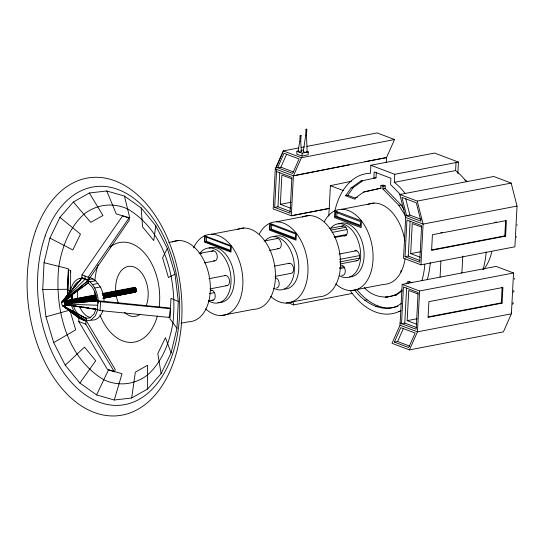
<?xml version="1.0" encoding="UTF-8"?>
<svg xmlns="http://www.w3.org/2000/svg" width="545" height="545" viewBox="0 0 545 545"><rect width="100%" height="100%" fill="white"/><g stroke="black" fill="none" stroke-linecap="round" stroke-linejoin="round"><path stroke-width="0.82" d="M70.141 291.268L70.155 287.903M71.668 291.234L70.564 290.812L70.666 270.402L68.561 269.986L67.6 294.797M67.682 294.899L68.561 269.986M147.654 388.98L147.531 365.286L135.323 372.174L131.679 397.993L114.266 400.016L96.588 394.914L79.863 383.04L65.23 365.198L53.676 342.607L45.998 316.802L42.721 289.552L44.056 262.697L49.922 238.083L59.923 217.38L73.364 201.997L89.339 192.991L106.759 190.968L124.43 196.064L141.155 207.945L155.795 225.78L167.342 248.377L175.02 274.176L178.304 301.433L176.962 328.281L171.096 352.901L161.102 373.604L147.654 388.98L131.679 397.993M300.118 135.664L301.024 135.773L300.118 135.664L299.784 141.516L298.067 151.326M300.077 141.428L300.547 141.468M70.578 272.05L70.666 270.402M71.715 299.73L71.988 294.552M72.042 299.6L72.342 293.953M81.709 316.536L86.451 318.328L86.328 320.767L115.254 369.578L114.375 371.826L107.399 369.306L78.752 321.543L78.93 318.157L62.866 305.793C61.53 304.771 61.108 302.332 62.437 301.167L68.663 294.538M79.257 318.089L62.607 305.595L70.475 310.432M96.37 309.226L100.082 310.575L169.611 317.456L170.326 308.681L169.604 308.027L98.257 300.786L96.601 300.159L96.363 297.584A19.102 12.099 79.1 0 0 91.574 286.261L88.249 282.984L88.406 280.021L129.363 220.03L128.913 218.129L122.598 215.895L82.002 274.85L81.818 278.263L63.002 301.099L62.437 301.167L81.818 278.263L88.052 280.62L63.574 301.412L63.002 301.099L66.401 297.393M85.115 276.029L84.938 279.442L63.002 301.099L65.7 299.151M114.375 371.826L85.824 324.214L86.13 318.389L62.866 305.793L68.18 304.859M128.913 218.129L88.236 277.207L87.929 283.046L63.574 301.412C64.746 302.407 65.25 305.902 63.125 305.909L86.001 320.828L90.708 320.256L95.327 315.828L97.793 309.58L64.514 304.628L66.17 304.314M69.576 303.476L64.569 304.083L97.466 309.642L97.93 300.847L96.281 300.22L64.528 303.442L96.778 297.257M98.127 303.279L98.257 300.786L64.569 304.083L70.325 304.996M100.082 310.575L100.546 301.773L97.943 300.854L64.528 303.442M204.886 241.51L205.138 236.694L230.773 246.388L230.521 251.204L204.886 241.51L206.351 241.224L230.433 250.332M206.351 241.224L206.603 236.414M270.082 229.418L270.34 224.445L295.737 234.05L295.472 239.023L270.082 229.418L271.546 229.138L295.349 238.145M271.546 229.138L271.757 224.99M276.553 171.546L291.895 177.35L290.015 213.197L274.673 207.393L276.622 170.19M290.233 211.405L277.957 206.766L279.748 172.581M290.471 208.149L280.348 204.321L281.881 175.04L292.004 178.869M386.255 162.683L386.521 157.58L394.539 139.52L301.412 157.757L293.394 175.817L291.296 215.772L329.2 208.51M298.449 150.992L296.923 151.312L296.773 154.194L302.053 156.068L308.163 154.787L308.313 151.905L306.801 151.367M300.724 141.598L301.031 135.739M302.053 156.068L302.209 153.186L296.923 151.312M307.142 151.878L306.494 135.589L306.821 129.301L306.419 129.158L305.983 129.254L305.65 135.535L303.299 151.646M328.805 216.106L330.399 185.675L351.545 181.226M335.332 216.733L335.57 212.243L360.667 221.733L360.429 226.23L335.332 216.733L336.796 216.454L360.327 225.358M336.796 216.454L337.035 211.957M457.834 173.685L458.44 162.097L434.556 153.063L370.866 165.271L370.45 173.283A71.197 45.106 79.1 0 0 334.923 210.724M404.07 209.723L401.072 204.906L385.083 188.536L385.22 185.859L383.101 185.055L380.907 185.477L380.764 188.154L363.713 192.024L355.994 197.535L354.815 199.197L345.612 195.716L351.191 187.862L360.524 181.192L376.036 177.752L376.322 172.274M405.732 216.345L398.879 205.322L382.89 188.952L383.026 186.281L380.907 185.477M405.105 193.346A71.197 45.106 79.1 0 0 394.335 182.316L394.75 174.305L370.866 165.271M351.287 290.594L383.83 284.354A41.079 26.024 79.1 0 0 400.956 272.125L401.066 270.395M400.023 325.242L402.162 284.395L496.1 266.389L513.533 272.984L511.394 313.831L503.376 331.891L409.438 349.897L392.005 343.302L400.023 325.242L417.463 331.837L511.394 313.831M405.671 217.482L403.538 258.228L420.972 264.822L514.902 246.817L517.042 206.071L511.176 183.086L493.736 176.491L399.805 194.497L405.671 217.482L423.104 224.077L517.042 206.071M401.522 323.716L403.443 286.977L418.104 292.522L416.182 329.262L401.522 323.716L404.772 323.09L416.346 327.47M405.03 256.695L406.952 220.064L421.612 225.61L419.691 262.24L405.03 256.695L408.287 256.075L419.861 260.449M404.772 323.09L406.611 288.019M408.287 256.075L410.119 221.1M416.598 324.214L407.169 320.644L408.75 290.471L418.179 294.041M420.113 257.199L410.678 253.629L412.252 223.559L421.687 227.129M402.162 284.395L419.602 290.989L417.463 331.837L409.438 349.897M420.972 264.822L423.104 224.077L417.238 201.091L399.805 194.497M440.067 277.132L440.912 261.089M466.37 181.601A71.197 45.106 79.1 0 0 455.6 170.571L456.022 162.56M462.78 256.061L461.901 272.95L461.213 272.691M502.088 303.17L428.084 317.353L428.908 301.651L502.912 287.467L502.088 303.17L501.305 302.877L502.129 287.167M505.596 236.155L431.599 250.339L432.417 234.738L506.414 220.555L505.596 236.155L504.82 235.862L505.637 220.255M400.105 323.655L400.153 322.953M155.795 225.78L153.751 240.549L142.565 226.911L141.155 207.945M136.366 290.853L136.216 288.952L135.426 287.644L134.281 287.392L133.103 287.971L134.125 287.467C136.25 287.883 136.311 293.414 133.723 291.963L135.46 292.147L136.366 290.853L103.38 297.182M356.014 260.571A5.137 3.256 79.1 0 0 359.421 258.139L359.557 255.591A5.137 3.256 79.1 0 0 354.829 250.755M72.628 289.92L73.037 288.4A19.388 12.283 79.1 0 1 80.115 280.907M275.239 169.665L283.468 150.87M114.266 400.016L122.012 373.72L108.503 369.823L96.588 394.914M95.859 309.417L94.074 313.947L89.973 317.871L85.17 318.43M167.342 248.377L162.58 257.819L168.446 277.541L175.02 274.176M298.517 147.988L283.291 150.904L275.273 168.97L273.181 208.919L291.296 215.772L329.548 208.285M277.616 167.744L284.027 153.295L299.069 158.983L292.651 173.433L277.616 167.744L280.866 167.192L293.53 171.982M280.866 167.192L286.602 154.262M394.348 342.083L400.759 327.627L415.12 333.056L408.702 347.512L394.348 342.083L397.598 341.531L409.69 346.102M397.598 341.531L403.334 328.601M517.069 225.283L517.103 224.649M516.374 237.279L516.408 236.646M306.821 129.301L305.99 129.288M62.116 302.366L70.564 290.812A21.82 13.823 79.1 0 1 79.584 278.509M345.612 195.716L347.805 195.294L353.385 187.439L362.718 180.777L360.524 181.192M343.738 235.856A5.137 3.256 79.1 0 0 346.164 235.304L346.749 234.479A5.137 3.256 79.1 0 0 347.008 229.554L345.884 227.292A5.137 3.256 79.1 0 0 341.824 226.556M406.134 283.904L408.028 281.24L411.979 282.739M408.328 283.489L409.751 281.486M79.863 383.04L95.716 360.749L84.529 347.111L65.23 365.198M514.453 279.19L514.398 278.202M62.873 301.092L61.714 302.277L70.564 290.812M513.199 292.175L514.003 291.337L513.697 290.499M512.504 304.171L513.308 303.327L513.002 302.495M64.875 299.45L63.002 301.099L88.052 280.62M67.042 298.176L68.391 297.195M73.105 293.782L77.152 290.853M78.494 289.879L88.249 282.984M364.271 287.515C373.57 298.374 391.61 300.894 401.876 289.899M385.404 297.4L396.351 294.995L402.142 290.86M401.345 303.388C385.874 315.262 364.918 303.912 354.815 290.158L357.009 289.736C366.472 301.678 382.283 312.251 397.911 306.188M64.378 301.174L71.906 296.03M53.676 342.607L75.701 329.841L69.835 310.119M69.058 310.337L45.998 316.802M381.337 188.1L363.713 192.024M210.445 290.335L212.141 290.301A5.137 3.256 79.1 0 1 215.166 295.172A5.137 3.256 79.1 0 1 213.327 300.125L211.624 300.152M406.625 215.766L420.978 221.195L416.285 202.808L401.931 197.379L406.625 215.766L409.881 215.071L421.217 219.356M300.738 150.509L303.034 150.032M302.209 153.186L308.313 151.905M349.188 164.794L293.394 175.817L275.45 168.936M293.394 175.817L386.521 157.58L364.912 161.722M287.399 302.509L293.701 304.893L352.738 293.326M301.024 147.504L304.369 146.864M306.876 146.387L377.106 132.925L394.539 139.52M376.036 177.752L373.843 178.174L374.17 171.913L390.894 178.242L390.567 184.496L400.677 194.844M394.75 174.305L458.44 162.097M351.191 187.862L353.385 187.439M394.335 182.316L455.6 170.571M280.348 204.321L291.153 202.25M383.026 186.281L385.22 185.859M274.673 207.393L277.957 206.766M382.89 188.952L385.083 188.536M355.994 197.535L357.459 197.256M168.752 242.436L178.767 240.515M211.31 234.275L243.853 228.035M276.404 221.801L308.947 215.561M341.49 209.321L374.04 203.081M417.238 201.091L511.176 183.086M398.879 205.322L401.072 204.906M199.123 253.493L213.333 250.775M264.08 241.047L277.33 238.506M329.234 228.553L343.377 225.841M200.076 253.725L201.745 253.405M82.172 277.664L88.406 280.021M330.91 230.16L345.884 227.292M81.988 278.032L79.584 278.495L83.474 278.427M88.808 277.889L90.409 277.575L95.668 280.743L100.335 286.942A21.589 13.673 79.1 0 1 104.061 301.276M332.034 232.429L347.008 229.554M88.256 279.708L93.072 278.781M87.452 279.858L90.054 281.82L95.668 280.743M334.269 236.877L346.749 234.479M334.521 237.538L346.164 235.304M204.532 262.86L214.56 260.939M269.448 250.421L278.556 248.677M90.054 281.82L92.507 284.538L98.12 283.461M92.507 284.538L94.721 288.019L100.335 286.942M63.833 300.942L96.084 294.763M102.126 293.557L134.853 287.331M70.251 300.016L74.386 299.225M78.521 298.428L80.176 298.115M81.832 297.795L85.96 297.005M92.582 295.737L94.23 295.417M104.156 293.517L105.812 293.196M107.467 292.883L111.602 292.093M118.217 290.819L119.866 290.505M121.521 290.185L125.657 289.395M129.792 288.605L131.447 288.285M63.574 301.412L95.825 295.233M102.44 293.966L135.426 287.644M64.044 302.005L96.295 295.826M102.916 294.559L135.896 288.23M64.365 302.72L95.791 296.698M102.406 295.431L136.216 288.952M103.393 295.99L136.379 289.668M68.704 303.293L96.819 297.904M103.434 296.637L136.42 290.315M74.44 302.727L96.765 298.449M440.782 232.688L442.445 232.368M494.826 222.326L496.488 222.013M64.399 305.064L66.878 304.594M79.284 302.216L96.649 298.885M103.264 297.618L136.25 291.296M64.235 305.404L66.715 304.928M80.776 302.237L82.431 301.916M84.087 301.603L96.485 299.225M103.107 297.952L136.087 291.63M84.72 301.692L97.126 299.314M102.916 298.204L135.896 291.882M63.125 305.909L68.799 304.873M86.165 301.542L87.82 301.228M89.475 300.908L97.03 299.409M103.53 298.217L135.685 292.052M63.37 305.949L68.575 304.968M90.075 300.847L96.69 299.58M103.066 298.34L135.46 292.147M96.601 300.159L84.598 301.644M208.898 278.699L225.616 275.491M274.7 266.083L289.606 263.228M339.058 254.072L356.532 250.72M339.59 259.42L359.557 255.591M339.453 261.968L359.421 258.139M210.125 288.864L226.836 285.662M275.096 276.41L290.832 273.392A5.137 3.256 79.1 0 0 293.373 270.804L293.503 268.249A5.137 3.256 79.1 0 0 288.782 263.412M340.243 263.923L356.886 260.735M210.472 290.621L212.141 290.301M410.678 253.629L420.665 251.715M339.658 267.459L343.82 266.662L344.467 267.704A5.137 3.256 79.1 0 1 344.91 273.352A5.137 3.256 79.1 0 1 341.674 275.225M431.647 249.889L504.82 235.862M209.409 293.598L214.423 292.638M339.474 268.665L344.467 267.704M83.303 317.319L86.451 318.328M208.313 301.085L213.327 300.125M181.049 323.226L188.556 321.788A41.079 26.024 79.1 0 0 209.042 275.382A41.079 26.024 79.1 0 0 172.138 242.021M221.107 315.548L253.65 309.308A41.079 26.024 79.1 0 0 274.135 262.908A41.079 26.024 79.1 0 0 237.232 229.54M286.193 303.068L318.743 296.834A41.079 26.024 79.1 0 0 339.228 250.428A41.079 26.024 79.1 0 0 302.318 217.067M364.741 300.322L366.935 299.9M394.158 295.41L396.351 294.995M419.602 290.989L513.533 272.984M375.641 306.624L377.835 306.208M386.759 308.647L388.953 308.225M398.906 311.542L400.568 311.229M407.169 320.644L417.15 318.73M428.138 316.904L501.305 302.877M75.414 302.761L77.083 302.564M80.422 302.155L82.929 301.848M42.721 289.552L67.321 289.286L68.35 268.767L44.056 262.697M69.671 304.171L64.569 304.083L97.698 305.248M100.546 301.773L170.326 308.681M64.514 304.628L88.406 307.979M90.054 308.211L91.696 308.443M83.48 307.073L85.129 307.332M86.771 307.591L88.419 307.85M385.928 296.678L387.597 296.977M67.934 290.063L71.504 291.357M283.291 150.904L301.412 157.757M330.399 185.675L343.343 190.566M347.805 195.294L355.476 198.196M82.002 274.85L88.236 277.207M78.93 318.157L86.001 320.828L62.866 305.793L86.13 318.389M78.752 321.543L85.824 324.214M83.065 319.888L85.102 320.869M49.922 238.083L72.832 249.951L80.476 234.125L59.923 217.38M178.304 301.433L170.953 298.374L169.931 318.893L176.962 328.281M80.374 318.634L83.208 320.188M82.465 319.493L62.866 305.793L76.75 313.716M62.866 305.793L68.5 309.24M168.889 316.802L169.611 317.456M73.364 201.997L90.749 222.374L102.957 215.486L89.339 192.991M300.69 141.53L301.405 151.496M78.419 314.445L75.53 310.82L73.166 305.493M106.759 190.968L116.269 213.94L129.778 217.837L124.43 196.064M71.749 306.276L74.42 312.299M94.721 288.019L96.574 292.277L97.909 297.338L98.393 302.421M171.096 352.901L165.448 337.709L157.805 353.535L161.102 373.604M405.596 198.278L409.881 215.071M292.863 301.61L293.701 304.893M71.729 295.826L71.954 299.648M486.181 251.947A71.197 45.106 79.1 0 1 482.938 269.809M404.84 240.829A40.984 25.962 79.1 0 0 403.034 232.824L403.021 232.749A41.079 26.024 79.1 0 0 367.412 204.586M405.058 258.841A40.984 25.962 79.1 0 1 400.977 272.064M401.052 310.466A71.197 45.106 79.1 0 1 350.34 290.778M424.841 264.529A71.197 45.106 79.1 0 1 421.912 280.729M324.37 221.549A41.079 26.024 79.1 0 1 360.054 219.151A41.079 26.024 79.1 0 1 370.15 274.448A41.079 26.024 79.1 0 1 335.74 283.877M338.738 223.968A27.277 17.283 79.1 0 1 363.249 246.129A27.277 17.283 79.1 0 1 349.645 276.942M430.271 262.663A71.197 45.106 79.1 0 1 427.266 279.701M340.489 265.401A5.137 3.256 79.1 0 1 343.82 266.662M275.266 277.875A5.137 3.256 79.1 0 1 277.766 279.326L278.413 280.368A5.137 3.256 79.1 0 1 276.492 288.046M277.684 248.513A5.137 3.256 79.1 0 0 280.116 247.961L280.695 247.144A5.137 3.256 79.1 0 0 280.954 242.218L279.83 239.957A5.137 3.256 79.1 0 0 276.499 238.696M259.277 234.03A41.079 26.024 79.1 0 1 294.968 231.625A41.079 26.024 79.1 0 1 305.057 286.929A41.079 26.024 79.1 0 1 270.647 296.351M193.495 247.914A41.079 26.024 79.1 0 1 229.145 243.281A41.079 26.024 79.1 0 1 240.154 298.885A41.079 26.024 79.1 0 1 205.56 308.831M211.773 251.483A5.137 3.256 79.1 0 1 217.121 255.135A5.137 3.256 79.1 0 1 213.688 260.783M224.785 275.681A5.137 3.256 79.1 0 1 229.513 280.518A5.137 3.256 79.1 0 1 225.971 285.505M157.355 316.032A50.351 32.209 83.1 0 1 130.33 342.417A50.351 32.209 83.1 0 1 99.912 314.881M95.92 300.901A50.351 32.209 83.1 0 1 95.641 299.28M95.082 295.179A50.351 32.209 83.1 0 1 94.741 291.064M94.885 280.505A50.351 32.209 83.1 0 1 98.155 264.788M110.036 247.014A50.351 32.209 83.1 0 1 145.658 254.413A50.351 32.209 83.1 0 1 159.113 307.223M140.215 314.254A25.22 16.132 83.1 0 1 124.546 312.394M118.251 302.693A25.22 16.132 83.1 0 1 116.405 296.494M115.717 291.582A25.22 16.132 83.1 0 1 134.751 267.275A25.22 16.132 83.1 0 1 146.435 305.139M91.008 320.031A21.766 13.788 79.1 0 0 100.941 314.751A21.861 13.85 79.1 0 0 102.957 310.214M77.519 298.571A19.102 12.099 79.1 0 1 77.731 290.744M90.191 317.422A19.348 12.256 79.1 0 1 79.665 306.801M464.858 180.054A51.141 32.393 79.1 0 1 467.01 181.192M491.849 251.402A51.141 32.393 79.1 0 1 483.865 269.271M307.101 151.735A1.928 0.538 3 0 1 304.648 152.253A1.928 0.538 3 0 1 303.919 151.306M301.078 151.258A1.683 0.47 3 0 1 300.854 151.878A1.683 0.47 3 0 1 298.585 151.762A1.683 0.47 3 0 1 298.408 151.115M273.74 236.762A26.95 17.072 79.1 0 1 297.952 258.65A26.95 17.072 79.1 0 1 284.51 289.095M209.096 248.036A27.897 17.672 79.1 0 1 233.778 272.786A27.897 17.672 79.1 0 1 217.973 302.434M265.517 240.338A26.95 17.072 79.1 0 1 293.844 260.98A26.95 17.072 79.1 0 1 273.61 288.203M330.461 228.484A27.277 17.283 79.1 0 1 359.918 247.287A27.277 17.283 79.1 0 1 339.624 275.852M199.654 253.52A27.897 17.672 79.1 0 1 230.256 272.139A27.897 17.672 79.1 0 1 208.837 300.963M58.833 266.287C54.398 307.68 65.863 357.213 103.952 379.845C118.687 386.623 135.037 384.756 147.811 374.749C162.621 361.219 169.713 341.974 172.983 322.613C177.418 281.22 165.959 231.693 127.864 209.062C113.128 202.284 96.785 204.143 84.005 214.158C69.201 227.681 62.11 246.933 58.833 266.287M204.682 235.781L204.355 242.048L230.978 252.117L231.305 245.85L204.682 235.781M269.775 223.307L269.421 230.092L296.037 240.161L296.398 233.369L269.775 223.307M334.868 210.826L334.514 217.571L361.131 227.64L361.485 220.895L334.868 210.826M511.353 312.265L511.305 312.898L511.353 312.265M305.67 135.507L306.494 135.589L305.718 135.48M95.818 309.022L94.169 308.79L95.818 309.022M45.167 235.944A110.022 70.373 83.1 0 0 112.549 405.235A110.022 70.373 83.1 0 0 168.146 246.388A110.022 70.373 83.1 0 0 45.167 235.944M35.445 231.373A119.846 76.654 83.1 0 0 108.843 415.787A119.846 76.654 83.1 0 0 169.406 242.75A119.846 76.654 83.1 0 0 35.445 231.373"/></g></svg>
